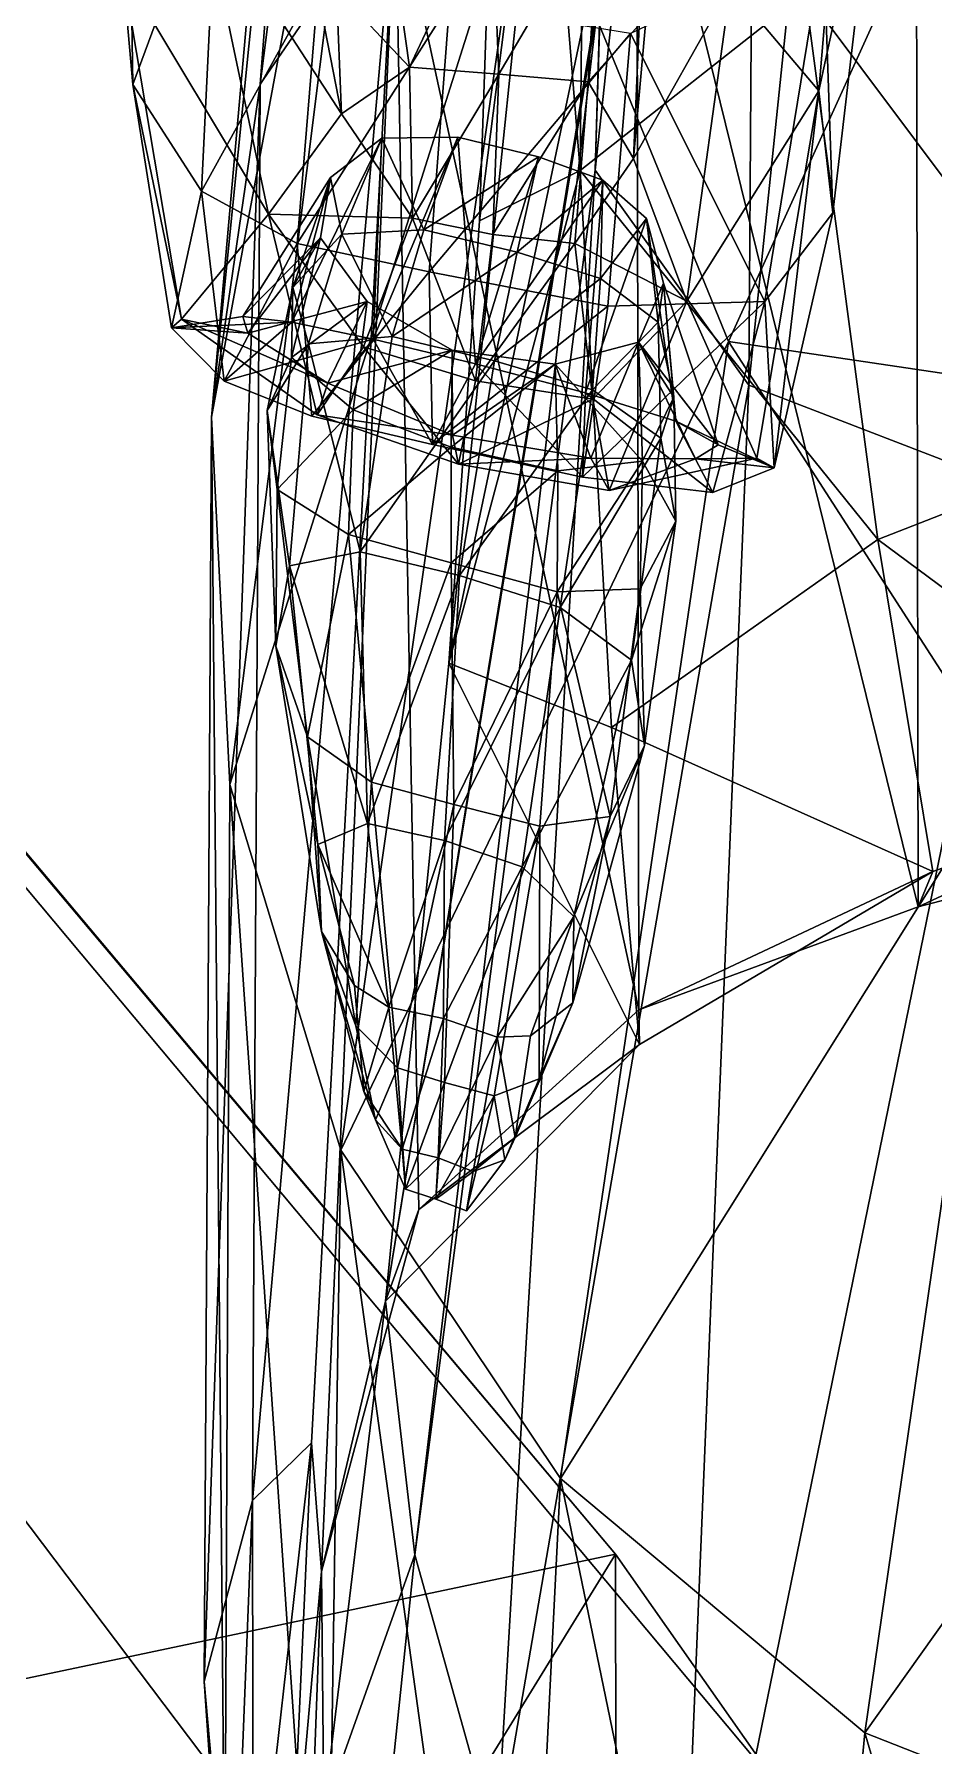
# Model space of a CAD drawing. Extents: x -76 to 76, y -20 to 79.
# Drawn here: x -6.391 to -4.928, y 4.377 to 7.162 of the extents above; entities that cross this region are included whole.
import ezdxf

# ---------------------------------------------------------------- set-up
doc = ezdxf.new("R2010")
doc.units = 0

msp = doc.modelspace()

# ---------------------------------------------------------------- linework, layer by layer
for points in [[(-14.4724, 15.4348, 15.3001), (-5.4457, 4.6891, 16.0387), (-6.4542, 4.4768, 16.6123)], [(-14.4724, 15.4348, 15.3001), (-14.388, 15.315, 15.9217), (-5.4457, 4.6891, 16.0387)], [(-14.388, 15.315, 15.9217), (-7.8159, 4.6318, 18.5868), (-5.9432, 4.1304, 17.5793)], [(-14.388, 15.315, 15.9217), (-5.1751, 4.3035, 16.584), (-5.4457, 4.6891, 16.0387)], [(-5.1751, 4.3035, 16.584), (-14.388, 15.315, 15.9217), (-5.9432, 4.1304, 17.5793)], [(-5.8155, 9.7801, 13.5305), (-5.6134, 10.2899, 12.6646), (-6.0241, 7.0805, 11.052)], [(-5.6134, 10.2899, 12.6646), (-5.804, 7.4012, 10.2029), (-6.0241, 7.0805, 11.052)], [(-5.8155, 9.7801, 13.5305), (-6.0241, 7.0805, 11.052), (-6.1033, 6.5392, 11.9302)], [(-5.8505, 9.051, 14.4711), (-5.8155, 9.7801, 13.5305), (-6.1033, 6.5392, 11.9302)], [(-5.3992, 9.654, 5.2987), (-5.4789, 6.9407, 5.7284), (-5.469, 7.2563, 6.0493)], [(-5.3992, 9.654, 5.2987), (-5.2098, 9.4224, 4.921), (-5.4789, 6.9407, 5.7284)], [(-4.9446, 9.3423, 4.6142), (-4.7569, 9.6411, 4.5134), (-4.7958, 6.424, 4.9905)], [(-5.2098, 9.4224, 4.921), (-5.229, 6.5908, 5.3495), (-5.4789, 6.9407, 5.7284)], [(-5.2098, 9.4224, 4.921), (-4.9446, 9.3423, 4.6142), (-5.229, 6.5908, 5.3495)], [(-4.9446, 9.3423, 4.6142), (-4.7958, 6.424, 4.9905), (-5.229, 6.5908, 5.3495)], [(-5.781, 8.2724, 15.0981), (-5.8505, 9.051, 14.4711), (-6.1033, 6.5392, 11.9302)], [(-5.4863, 8.6622, 7.3911), (-5.6165, 8.3347, 6.883), (-5.5035, 6.9404, 7.7947)], [(-5.4863, 8.6622, 7.3911), (-5.5035, 6.9404, 7.7947), (-5.1372, 7.2292, 8.2525)], [(-5.6165, 8.3347, 6.883), (-5.667, 6.8585, 7.386), (-5.5035, 6.9404, 7.7947)], [(-5.6165, 8.3347, 6.883), (-5.5277, 7.9572, 6.5647), (-5.667, 6.8585, 7.386)], [(-6.0734, 5.9414, 12.6196), (-5.781, 8.2724, 15.0981), (-6.1033, 6.5392, 11.9302)], [(-5.781, 8.2724, 15.0981), (-6.0734, 5.9414, 12.6196), (-5.5905, 7.4681, 15.4664)], [(-5.5277, 7.9572, 6.5647), (-5.4138, 7.5808, 6.3241), (-5.717, 6.1387, 7.3224)], [(-5.5277, 7.9572, 6.5647), (-5.717, 6.1387, 7.3224), (-5.667, 6.8585, 7.386)], [(-5.115, 7.07, 0.6809), (-5.259, 7.24, 0.4445), (-5.057, 7.7602, 0.7823)], [(-5.115, 7.07, 0.6809), (-5.057, 7.7602, 0.7823), (-5.0153, 7.5296, 1.1843)], [(-4.5438, 7.7665, 9.8758), (-4.5051, 5.8595, 8.5177), (-4.9567, 7.6259, 10.0731)], [(-4.4988, 7.7497, 16.8358), (-4.9389, 7.3736, 16.3679), (-4.2773, 6.8649, 16.475)], [(-6.2309, 7.0803, 1.0467), (-6.2401, 7.6788, 1.124), (-6.2473, 7.2643, 0.6395)], [(-6.2401, 7.6788, 1.124), (-6.2309, 7.0803, 1.0467), (-6.0926, 7.4546, 1.5803)], [(-5.4113, 7.6029, 10.0868), (-5.408, 5.5745, 8.3263), (-5.804, 7.4012, 10.2029)], [(-5.4113, 7.6029, 10.0868), (-4.9567, 7.6259, 10.0731), (-4.9535, 5.7422, 8.4863)], [(-5.408, 5.5745, 8.3263), (-5.4113, 7.6029, 10.0868), (-4.9535, 5.7422, 8.4863)], [(-4.5051, 5.8595, 8.5177), (-4.9535, 5.7422, 8.4863), (-4.9567, 7.6259, 10.0731)], [(-5.4138, 7.5808, 6.3241), (-5.469, 7.2563, 6.0493), (-5.8198, 5.1007, 7.3535)], [(-5.4138, 7.5808, 6.3241), (-5.8198, 5.1007, 7.3535), (-5.717, 6.1387, 7.3224)], [(-5.0925, 6.8716, 1.0968), (-5.115, 7.07, 0.6809), (-5.0153, 7.5296, 1.1843)], [(-5.0925, 6.8716, 1.0968), (-5.0153, 7.5296, 1.1843), (-5.1073, 7.3101, 1.6403)], [(-6.1175, 7.3807, 0.4167), (-5.978, 7.4745, 0.3047), (-5.8916, 7.0322, 0.2042)], [(-6.0734, 5.9414, 12.6196), (-5.8928, 5.3463, 13.1602), (-5.5905, 7.4681, 15.4664)], [(-5.8999, 7.2347, 0.1369), (-5.8916, 7.0322, 0.2042), (-5.978, 7.4745, 0.3047)], [(-5.2621, 6.662, 15.6311), (-5.5905, 7.4681, 15.4664), (-5.8928, 5.3463, 13.1602)], [(-5.2621, 6.662, 15.6311), (-4.9389, 7.3736, 16.3679), (-5.5905, 7.4681, 15.4664)], [(-6.2309, 7.0803, 1.0467), (-6.1194, 6.9067, 1.4288), (-6.0926, 7.4546, 1.5803)], [(-5.9284, 7.2525, 1.701), (-6.0926, 7.4546, 1.5803), (-6.1194, 6.9067, 1.4288)], [(-6.1175, 7.3807, 0.4167), (-6.0105, 6.8693, 0.3178), (-6.2473, 7.2643, 0.6395)], [(-6.0105, 6.8693, 0.3178), (-6.1175, 7.3807, 0.4167), (-5.8916, 7.0322, 0.2042)], [(-6.0362, 4.7764, 9.4049), (-6.0241, 7.0805, 11.052), (-5.804, 7.4012, 10.2029)], [(-5.9404, 4.8701, 8.7068), (-6.0362, 4.7764, 9.4049), (-5.804, 7.4012, 10.2029)], [(-5.9242, 4.6608, 8.0839), (-5.9404, 4.8701, 8.7068), (-5.804, 7.4012, 10.2029)], [(-5.7659, 5.2497, 8.1536), (-5.9242, 4.6608, 8.0839), (-5.804, 7.4012, 10.2029)], [(-5.7812, 7.1085, 0.0932), (-5.8999, 7.2347, 0.1369), (-5.8219, 7.3967, 0.0883)], [(-5.7812, 7.1085, 0.0932), (-5.8219, 7.3967, 0.0883), (-5.6474, 7.3927, 0.0791)], [(-5.408, 5.5745, 8.3263), (-5.7659, 5.2497, 8.1536), (-5.804, 7.4012, 10.2029)], [(-5.6359, 7.0968, 0.0844), (-5.7812, 7.1085, 0.0932), (-5.6474, 7.3927, 0.0791)], [(-5.6359, 7.0968, 0.0844), (-5.6474, 7.3927, 0.0791), (-5.4724, 7.3746, 0.0912)], [(-5.398, 7.3913, 0.3201), (-5.259, 7.24, 0.4445), (-5.4165, 6.96, 0.2139)], [(-5.398, 7.3913, 0.3201), (-5.4165, 6.96, 0.2139), (-5.396, 7.1902, 0.1432)], [(-4.5959, 6.5051, 8.4477), (-4.7161, 7.3953, 8.5288), (-5.1372, 7.2292, 8.2525)], [(-5.4902, 7.0843, 0.0962), (-5.6359, 7.0968, 0.0844), (-5.4724, 7.3746, 0.0912)], [(-5.4902, 7.0843, 0.0962), (-5.4724, 7.3746, 0.0912), (-5.396, 7.1902, 0.1432)], [(-4.9389, 7.3736, 16.3679), (-5.2621, 6.662, 15.6311), (-4.6011, 6.564, 16.1675)], [(-4.9389, 7.3736, 16.3679), (-4.6011, 6.564, 16.1675), (-4.2773, 6.8649, 16.475)], [(-5.2032, 6.7273, 1.4765), (-5.1073, 7.3101, 1.6403), (-5.4213, 7.1632, 1.7338)], [(-5.2032, 6.7273, 1.4765), (-5.0925, 6.8716, 1.0968), (-5.1073, 7.3101, 1.6403)], [(-6.2309, 7.0803, 1.0467), (-6.2473, 7.2643, 0.6395), (-6.1521, 6.6982, 0.5142)], [(-6.0105, 6.8693, 0.3178), (-6.1521, 6.6982, 0.5142), (-6.2473, 7.2643, 0.6395)], [(-5.9638, 6.8215, 1.576), (-5.9284, 7.2525, 1.701), (-6.1194, 6.9067, 1.4288)], [(-5.9284, 7.2525, 1.701), (-5.9638, 6.8215, 1.576), (-5.7159, 7.2111, 1.7257)], [(-5.469, 7.2563, 6.0493), (-5.7722, 4.6881, 6.7907), (-5.8198, 5.1007, 7.3535)], [(-5.469, 7.2563, 6.0493), (-5.4789, 6.9407, 5.7284), (-5.7722, 4.6881, 6.7907)], [(-5.259, 7.24, 0.4445), (-5.3297, 6.7277, 0.3353), (-5.4165, 6.96, 0.2139)], [(-5.259, 7.24, 0.4445), (-5.115, 7.07, 0.6809), (-5.3297, 6.7277, 0.3353)], [(-5.8999, 7.2347, 0.1369), (-5.7812, 7.1085, 0.0932), (-5.8916, 7.0322, 0.2042)], [(-5.019, 6.3399, 8.2337), (-5.1372, 7.2292, 8.2525), (-5.5035, 6.9404, 7.7947)], [(-5.019, 6.3399, 8.2337), (-4.5959, 6.5051, 8.4477), (-5.1372, 7.2292, 8.2525)], [(-5.9638, 6.8215, 1.576), (-5.7488, 6.7756, 1.5978), (-5.7159, 7.2111, 1.7257)], [(-5.4213, 7.1632, 1.7338), (-5.7159, 7.2111, 1.7257), (-5.7488, 6.7756, 1.5978)], [(-5.4902, 7.0843, 0.0962), (-5.396, 7.1902, 0.1432), (-5.4165, 6.96, 0.2139)], [(-5.4586, 6.7197, 1.6041), (-5.4213, 7.1632, 1.7338), (-5.7488, 6.7756, 1.5978)], [(-5.4586, 6.7197, 1.6041), (-5.2032, 6.7273, 1.4765), (-5.4213, 7.1632, 1.7338)], [(-5.7812, 7.1085, 0.0932), (-5.7763, 6.8628, 0.1596), (-5.8916, 7.0322, 0.2042)], [(-5.7812, 7.1085, 0.0932), (-5.6359, 7.0968, 0.0844), (-5.7763, 6.8628, 0.1596)], [(-6.2309, 7.0803, 1.0467), (-6.1681, 6.6844, 0.9602), (-6.1194, 6.9067, 1.4288)], [(-6.1681, 6.6844, 0.9602), (-6.2309, 7.0803, 1.0467), (-6.1521, 6.6982, 0.5142)], [(-6.0362, 4.7764, 9.4049), (-6.1152, 4.482, 10.0971), (-6.0241, 7.0805, 11.052)], [(-6.1152, 4.482, 10.0971), (-6.1033, 6.5392, 11.9302), (-6.0241, 7.0805, 11.052)], [(-5.6359, 7.0968, 0.0844), (-5.6453, 6.8361, 0.1524), (-5.7763, 6.8628, 0.1596)], [(-5.6359, 7.0968, 0.0844), (-5.4902, 7.0843, 0.0962), (-5.6453, 6.8361, 0.1524)], [(-5.4902, 7.0843, 0.0962), (-5.5122, 6.8217, 0.1643), (-5.6453, 6.8361, 0.1524)], [(-5.5122, 6.8217, 0.1643), (-5.4902, 7.0843, 0.0962), (-5.4165, 6.96, 0.2139)], [(-5.115, 7.07, 0.6809), (-5.2158, 6.4721, 0.5363), (-5.3297, 6.7277, 0.3353)], [(-5.188, 6.4565, 0.9911), (-5.2158, 6.4721, 0.5363), (-5.115, 7.07, 0.6809)], [(-5.0925, 6.8716, 1.0968), (-5.188, 6.4565, 0.9911), (-5.115, 7.07, 0.6809)], [(-6.0105, 6.8693, 0.3178), (-5.8916, 7.0322, 0.2042), (-5.7763, 6.8628, 0.1596)], [(-5.8398, 6.6658, 1.3789), (-5.9726, 6.6936, 1.2513), (-5.8258, 6.9926, 1.1941)], [(-5.9092, 6.9288, 0.9445), (-5.8258, 6.9926, 1.1941), (-5.9726, 6.6936, 1.2513)], [(-5.8911, 6.8369, 1.2449), (-5.8258, 6.9926, 1.1941), (-5.9092, 6.9288, 0.9445)], [(-5.8911, 6.8369, 1.2449), (-5.7578, 6.8437, 1.3642), (-5.8258, 6.9926, 1.1941)], [(-5.8398, 6.6658, 1.3789), (-5.7022, 6.9945, 1.3083), (-5.6737, 6.6255, 1.3994)], [(-5.7022, 6.9945, 1.3083), (-5.8398, 6.6658, 1.3789), (-5.8258, 6.9926, 1.1941)], [(-5.7578, 6.8437, 1.3642), (-5.7022, 6.9945, 1.3083), (-5.8258, 6.9926, 1.1941)], [(-5.7022, 6.9945, 1.3083), (-5.7578, 6.8437, 1.3642), (-5.5714, 6.9624, 1.3337)], [(-5.7022, 6.9945, 1.3083), (-5.5714, 6.9624, 1.3337), (-5.6737, 6.6255, 1.3994)], [(-5.7578, 6.8437, 1.3642), (-5.6059, 6.8073, 1.3859), (-5.5714, 6.9624, 1.3337)], [(-5.6737, 6.6255, 1.3994), (-5.5714, 6.9624, 1.3337), (-5.4663, 6.9244, 1.3169)], [(-5.4663, 6.9244, 1.3169), (-5.5714, 6.9624, 1.3337), (-5.6059, 6.8073, 1.3859)], [(-5.4789, 6.9407, 5.7284), (-5.6395, 4.2125, 6.4302), (-5.7722, 4.6881, 6.7907)], [(-5.4526, 6.0343, 7.8352), (-5.5035, 6.9404, 7.7947), (-5.717, 6.1387, 7.3224)], [(-5.5035, 6.9404, 7.7947), (-5.667, 6.8585, 7.386), (-5.717, 6.1387, 7.3224)], [(-5.4789, 6.9407, 5.7284), (-5.229, 6.5908, 5.3495), (-5.6395, 4.2125, 6.4302)], [(-5.5122, 6.8217, 0.1643), (-5.4165, 6.96, 0.2139), (-5.3297, 6.7277, 0.3353)], [(-5.4526, 6.0343, 7.8352), (-5.019, 6.3399, 8.2337), (-5.5035, 6.9404, 7.7947)], [(-6.1681, 6.6844, 0.9602), (-6.0827, 6.5974, 1.3243), (-6.1194, 6.9067, 1.4288)], [(-5.9638, 6.8215, 1.576), (-6.1194, 6.9067, 1.4288), (-6.0827, 6.5974, 1.3243)], [(-6.052, 6.7029, 0.9366), (-5.9092, 6.9288, 0.9445), (-5.9726, 6.6936, 1.2513)], [(-5.9092, 6.9288, 0.9445), (-6.052, 6.7029, 0.9366), (-5.926, 6.8309, 0.6843)], [(-5.9709, 6.7497, 0.9674), (-5.8911, 6.8369, 1.2449), (-5.9092, 6.9288, 0.9445)], [(-5.9709, 6.7497, 0.9674), (-5.9092, 6.9288, 0.9445), (-5.926, 6.8309, 0.6843)], [(-5.4945, 6.5787, 1.3926), (-5.6737, 6.6255, 1.3994), (-5.4663, 6.9244, 1.3169)], [(-5.4703, 6.7647, 1.3709), (-5.4663, 6.9244, 1.3169), (-5.6059, 6.8073, 1.3859)], [(-5.4945, 6.5787, 1.3926), (-5.4663, 6.9244, 1.3169), (-5.3956, 6.8622, 1.2015)], [(-5.4663, 6.9244, 1.3169), (-5.4703, 6.7647, 1.3709), (-5.3956, 6.8622, 1.2015)], [(-5.9312, 6.543, 0.3928), (-6.1521, 6.6982, 0.5142), (-6.0105, 6.8693, 0.3178)], [(-5.8558, 6.6534, 0.2736), (-5.9312, 6.543, 0.3928), (-6.0105, 6.8693, 0.3178)], [(-5.8558, 6.6534, 0.2736), (-6.0105, 6.8693, 0.3178), (-5.7763, 6.8628, 0.1596)], [(-5.8558, 6.6534, 0.2736), (-5.7763, 6.8628, 0.1596), (-5.6734, 6.5981, 0.2674)], [(-5.7763, 6.8628, 0.1596), (-5.6453, 6.8361, 0.1524), (-5.6734, 6.5981, 0.2674)], [(-5.3477, 6.5325, 1.2708), (-5.4945, 6.5787, 1.3926), (-5.3956, 6.8622, 1.2015)], [(-5.4703, 6.7647, 1.3709), (-5.3766, 6.6936, 1.2528), (-5.3956, 6.8622, 1.2015)], [(-5.3677, 6.7571, 0.9312), (-5.3956, 6.8622, 1.2015), (-5.3766, 6.6936, 1.2528)], [(-5.3477, 6.5325, 1.2708), (-5.3956, 6.8622, 1.2015), (-5.3677, 6.7571, 0.9312)], [(-5.0925, 6.8716, 1.0968), (-5.2032, 6.7273, 1.4765), (-5.188, 6.4565, 0.9911)], [(-6.052, 6.7029, 0.9366), (-6.0438, 6.6758, 0.617), (-5.926, 6.8309, 0.6843)], [(-5.8496, 6.7269, 0.538), (-5.926, 6.8309, 0.6843), (-6.0438, 6.6758, 0.617)], [(-5.9729, 6.6362, 0.6876), (-5.926, 6.8309, 0.6843), (-5.8496, 6.7269, 0.538)], [(-5.9729, 6.6362, 0.6876), (-5.9709, 6.7497, 0.9674), (-5.926, 6.8309, 0.6843)], [(-5.8911, 6.8369, 1.2449), (-5.9709, 6.7497, 0.9674), (-5.9452, 6.6581, 1.2725)], [(-5.8911, 6.8369, 1.2449), (-5.9452, 6.6581, 1.2725), (-5.8092, 6.6704, 1.3922)], [(-5.7578, 6.8437, 1.3642), (-5.8911, 6.8369, 1.2449), (-5.8092, 6.6704, 1.3922)], [(-5.7578, 6.8437, 1.3642), (-5.8092, 6.6704, 1.3922), (-5.6059, 6.8073, 1.3859)], [(-5.6734, 6.5981, 0.2674), (-5.6453, 6.8361, 0.1524), (-5.5122, 6.8217, 0.1643)], [(-5.9396, 6.5404, 1.4635), (-5.9638, 6.8215, 1.576), (-6.0827, 6.5974, 1.3243)], [(-5.9638, 6.8215, 1.576), (-5.9396, 6.5404, 1.4635), (-5.7488, 6.7756, 1.5978)], [(-5.8092, 6.6704, 1.3922), (-5.6426, 6.6308, 1.4119), (-5.6059, 6.8073, 1.3859)], [(-5.4829, 6.5683, 0.282), (-5.6734, 6.5981, 0.2674), (-5.5122, 6.8217, 0.1643)], [(-5.4703, 6.7647, 1.3709), (-5.6059, 6.8073, 1.3859), (-5.6426, 6.6308, 1.4119)], [(-5.4829, 6.5683, 0.282), (-5.5122, 6.8217, 0.1643), (-5.3297, 6.7277, 0.3353)], [(-5.9396, 6.5404, 1.4635), (-5.7437, 6.4946, 1.4818), (-5.7488, 6.7756, 1.5978)], [(-5.4586, 6.7197, 1.6041), (-5.7488, 6.7756, 1.5978), (-5.7437, 6.4946, 1.4818)], [(-5.9709, 6.7497, 0.9674), (-5.9729, 6.6362, 0.6876), (-6.0126, 6.5498, 0.9866)], [(-5.9709, 6.7497, 0.9674), (-6.0126, 6.5498, 0.9866), (-5.9452, 6.6581, 1.2725)], [(-5.4835, 6.5836, 1.3974), (-5.4703, 6.7647, 1.3709), (-5.6426, 6.6308, 1.4119)], [(-5.4703, 6.7647, 1.3709), (-5.4835, 6.5836, 1.3974), (-5.3766, 6.6936, 1.2528)], [(-5.279, 6.4937, 0.946), (-5.3677, 6.7571, 0.9312), (-5.4085, 6.661, 0.6536)], [(-5.3677, 6.7571, 0.9312), (-5.3508, 6.5714, 0.965), (-5.4085, 6.661, 0.6536)], [(-5.3508, 6.5714, 0.965), (-5.3677, 6.7571, 0.9312), (-5.3766, 6.6936, 1.2528)], [(-5.279, 6.4937, 0.946), (-5.3477, 6.5325, 1.2708), (-5.3677, 6.7571, 0.9312)], [(-5.9137, 6.5945, 0.4747), (-5.8496, 6.7269, 0.538), (-6.0438, 6.6758, 0.617)], [(-5.8724, 6.5506, 0.5618), (-5.9729, 6.6362, 0.6876), (-5.8496, 6.7269, 0.538)], [(-5.8496, 6.7269, 0.538), (-5.9137, 6.5945, 0.4747), (-5.7117, 6.648, 0.4879)], [(-5.8724, 6.5506, 0.5618), (-5.8496, 6.7269, 0.538), (-5.7117, 6.648, 0.4879)], [(-5.4996, 6.4411, 1.4834), (-5.4586, 6.7197, 1.6041), (-5.7437, 6.4946, 1.4818)], [(-5.4586, 6.7197, 1.6041), (-5.4996, 6.4411, 1.4834), (-5.2032, 6.7273, 1.4765)], [(-5.4996, 6.4411, 1.4834), (-5.2876, 6.4163, 1.3569), (-5.2032, 6.7273, 1.4765)], [(-5.4829, 6.5683, 0.282), (-5.3297, 6.7277, 0.3353), (-5.4562, 6.4199, 0.4005)], [(-5.3297, 6.7277, 0.3353), (-5.2158, 6.4721, 0.5363), (-5.4562, 6.4199, 0.4005)], [(-5.2032, 6.7273, 1.4765), (-5.2876, 6.4163, 1.3569), (-5.188, 6.4565, 0.9911)], [(-6.052, 6.7029, 0.9366), (-6.1681, 6.6844, 0.9602), (-6.0438, 6.6758, 0.617)], [(-6.052, 6.7029, 0.9366), (-5.9726, 6.6936, 1.2513), (-6.1681, 6.6844, 0.9602)], [(-6.1681, 6.6844, 0.9602), (-6.1521, 6.6982, 0.5142), (-6.0438, 6.6758, 0.617)], [(-5.9726, 6.6936, 1.2513), (-6.0827, 6.5974, 1.3243), (-6.1681, 6.6844, 0.9602)], [(-5.9137, 6.5945, 0.4747), (-6.0438, 6.6758, 0.617), (-6.1521, 6.6982, 0.5142)], [(-5.9312, 6.543, 0.3928), (-5.9137, 6.5945, 0.4747), (-6.1521, 6.6982, 0.5142)], [(-5.9726, 6.6936, 1.2513), (-5.8398, 6.6658, 1.3789), (-6.0827, 6.5974, 1.3243)], [(-5.4835, 6.5836, 1.3974), (-5.3719, 6.5046, 1.2803), (-5.3766, 6.6936, 1.2528)], [(-5.3508, 6.5714, 0.965), (-5.3766, 6.6936, 1.2528), (-5.3719, 6.5046, 1.2803)], [(-5.8398, 6.6658, 1.3789), (-5.9396, 6.5404, 1.4635), (-6.0827, 6.5974, 1.3243)], [(-5.9763, 6.2973, 1.2105), (-5.9452, 6.6581, 1.2725), (-6.0126, 6.5498, 0.9866)], [(-5.9763, 6.2973, 1.2105), (-5.8614, 6.3198, 1.3156), (-5.9452, 6.6581, 1.2725)], [(-5.8614, 6.3198, 1.3156), (-5.8092, 6.6704, 1.3922), (-5.9452, 6.6581, 1.2725)], [(-5.9396, 6.5404, 1.4635), (-5.8398, 6.6658, 1.3789), (-5.7437, 6.4946, 1.4818)], [(-5.5355, 4.8125, 13.592), (-5.2621, 6.662, 15.6311), (-5.8928, 5.3463, 13.1602)], [(-5.8092, 6.6704, 1.3922), (-5.8614, 6.3198, 1.3156), (-5.6426, 6.6308, 1.4119)], [(-5.8398, 6.6658, 1.3789), (-5.6737, 6.6255, 1.3994), (-5.7437, 6.4946, 1.4818)], [(-5.5439, 6.6253, 0.5161), (-5.4085, 6.661, 0.6536), (-5.4021, 6.4676, 0.6756)], [(-5.5439, 6.6253, 0.5161), (-5.486, 6.4724, 0.4704), (-5.4085, 6.661, 0.6536)], [(-5.2621, 6.662, 15.6311), (-5.5355, 4.8125, 13.592), (-4.8131, 5.9664, 15.6195)], [(-5.486, 6.4724, 0.4704), (-5.3159, 6.4709, 0.614), (-5.4085, 6.661, 0.6536)], [(-5.3508, 6.5714, 0.965), (-5.4021, 6.4676, 0.6756), (-5.4085, 6.661, 0.6536)], [(-5.3159, 6.4709, 0.614), (-5.279, 6.4937, 0.946), (-5.4085, 6.661, 0.6536)], [(-5.2621, 6.662, 15.6311), (-4.8131, 5.9664, 15.6195), (-4.6011, 6.564, 16.1675)], [(-5.9729, 6.6362, 0.6876), (-5.996, 6.4211, 0.705), (-6.0126, 6.5498, 0.9866)], [(-5.9729, 6.6362, 0.6876), (-5.8724, 6.5506, 0.5618), (-5.996, 6.4211, 0.705)], [(-5.9312, 6.543, 0.3928), (-5.8558, 6.6534, 0.2736), (-5.7015, 6.4627, 0.3814)], [(-5.9137, 6.5945, 0.4747), (-5.7112, 6.5097, 0.4468), (-5.7117, 6.648, 0.4879)], [(-5.7134, 6.49, 0.5351), (-5.8724, 6.5506, 0.5618), (-5.7117, 6.648, 0.4879)], [(-5.8614, 6.3198, 1.3156), (-5.6994, 6.2814, 1.3376), (-5.6426, 6.6308, 1.4119)], [(-5.8558, 6.6534, 0.2736), (-5.6734, 6.5981, 0.2674), (-5.7015, 6.4627, 0.3814)], [(-5.7134, 6.49, 0.5351), (-5.7117, 6.648, 0.4879), (-5.5439, 6.6253, 0.5161)], [(-5.5439, 6.6253, 0.5161), (-5.7117, 6.648, 0.4879), (-5.7112, 6.5097, 0.4468)], [(-5.4835, 6.5836, 1.3974), (-5.6426, 6.6308, 1.4119), (-5.6994, 6.2814, 1.3376)], [(-5.4996, 6.4411, 1.4834), (-5.7437, 6.4946, 1.4818), (-5.6737, 6.6255, 1.3994)], [(-5.5398, 6.4514, 0.5526), (-5.7134, 6.49, 0.5351), (-5.5439, 6.6253, 0.5161)], [(-5.486, 6.4724, 0.4704), (-5.5439, 6.6253, 0.5161), (-5.7112, 6.5097, 0.4468)], [(-5.4945, 6.5787, 1.3926), (-5.4996, 6.4411, 1.4834), (-5.6737, 6.6255, 1.3994)], [(-5.5398, 6.4514, 0.5526), (-5.5439, 6.6253, 0.5161), (-5.4021, 6.4676, 0.6756)], [(-5.9137, 6.5945, 0.4747), (-5.9312, 6.543, 0.3928), (-5.7112, 6.5097, 0.4468)], [(-5.6734, 6.5981, 0.2674), (-5.4829, 6.5683, 0.282), (-5.7015, 6.4627, 0.3814)], [(-5.5361, 6.2292, 1.3204), (-5.4835, 6.5836, 1.3974), (-5.6994, 6.2814, 1.3376)], [(-5.229, 6.5908, 5.3495), (-5.3473, 3.729, 6.1504), (-5.6395, 4.2125, 6.4302)], [(-5.4835, 6.5836, 1.3974), (-5.5361, 6.2292, 1.3204), (-5.3719, 6.5046, 1.2803)], [(-5.4996, 6.4411, 1.4834), (-5.4945, 6.5787, 1.3926), (-5.2876, 6.4163, 1.3569)], [(-5.4945, 6.5787, 1.3926), (-5.3477, 6.5325, 1.2708), (-5.2876, 6.4163, 1.3569)], [(-5.3508, 6.5714, 0.965), (-5.3475, 6.3697, 0.9921), (-5.4021, 6.4676, 0.6756)], [(-5.3475, 6.3697, 0.9921), (-5.3508, 6.5714, 0.965), (-5.3719, 6.5046, 1.2803)], [(-5.229, 6.5908, 5.3495), (-4.7958, 6.424, 4.9905), (-5.3473, 3.729, 6.1504)], [(-5.9982, 6.1665, 0.9784), (-5.9763, 6.2973, 1.2105), (-6.0126, 6.5498, 0.9866)], [(-5.9982, 6.1665, 0.9784), (-6.0126, 6.5498, 0.9866), (-5.996, 6.4211, 0.705)], [(-5.8724, 6.5506, 0.5618), (-5.8804, 6.3478, 0.5976), (-5.996, 6.4211, 0.705)], [(-5.8724, 6.5506, 0.5618), (-5.7134, 6.49, 0.5351), (-5.8804, 6.3478, 0.5976)], [(-5.4829, 6.5683, 0.282), (-5.4562, 6.4199, 0.4005), (-5.7015, 6.4627, 0.3814)], [(-6.1152, 4.482, 10.0971), (-6.0811, 4.0891, 10.7022), (-6.1033, 6.5392, 11.9302)], [(-6.0811, 4.0891, 10.7022), (-6.0734, 5.9414, 12.6196), (-6.1033, 6.5392, 11.9302)], [(-5.9312, 6.543, 0.3928), (-5.7015, 6.4627, 0.3814), (-5.7112, 6.5097, 0.4468)], [(-5.279, 6.4937, 0.946), (-5.188, 6.4565, 0.9911), (-5.3477, 6.5325, 1.2708)], [(-5.188, 6.4565, 0.9911), (-5.2876, 6.4163, 1.3569), (-5.3477, 6.5325, 1.2708)], [(-5.7134, 6.49, 0.5351), (-5.713, 6.3018, 0.5876), (-5.8804, 6.3478, 0.5976)], [(-5.7134, 6.49, 0.5351), (-5.5398, 6.4514, 0.5526), (-5.713, 6.3018, 0.5876)], [(-5.486, 6.4724, 0.4704), (-5.7112, 6.5097, 0.4468), (-5.7015, 6.4627, 0.3814)], [(-5.5361, 6.2292, 1.3204), (-5.4198, 6.1436, 1.2185), (-5.3719, 6.5046, 1.2803)], [(-5.3475, 6.3697, 0.9921), (-5.3719, 6.5046, 1.2803), (-5.4198, 6.1436, 1.2185)], [(-5.279, 6.4937, 0.946), (-5.3159, 6.4709, 0.614), (-5.188, 6.4565, 0.9911)], [(-4.5959, 6.5051, 8.4477), (-5.019, 6.3399, 8.2337), (-4.4986, 5.9538, 8.3714)], [(-5.4562, 6.4199, 0.4005), (-5.486, 6.4724, 0.4704), (-5.7015, 6.4627, 0.3814)], [(-5.5398, 6.4514, 0.5526), (-5.4021, 6.4676, 0.6756), (-5.541, 6.2546, 0.5979)], [(-5.4021, 6.4676, 0.6756), (-5.4055, 6.2595, 0.7067), (-5.541, 6.2546, 0.5979)], [(-5.486, 6.4724, 0.4704), (-5.4562, 6.4199, 0.4005), (-5.3159, 6.4709, 0.614)], [(-5.4562, 6.4199, 0.4005), (-5.2158, 6.4721, 0.5363), (-5.3159, 6.4709, 0.614)], [(-5.3475, 6.3697, 0.9921), (-5.4055, 6.2595, 0.7067), (-5.4021, 6.4676, 0.6756)], [(-5.3159, 6.4709, 0.614), (-5.2158, 6.4721, 0.5363), (-5.188, 6.4565, 0.9911)], [(-5.5398, 6.4514, 0.5526), (-5.541, 6.2546, 0.5979), (-5.713, 6.3018, 0.5876)], [(-5.947, 6.0187, 0.7526), (-5.9982, 6.1665, 0.9784), (-5.996, 6.4211, 0.705)], [(-5.947, 6.0187, 0.7526), (-5.996, 6.4211, 0.705), (-5.8804, 6.3478, 0.5976)], [(-4.7958, 6.424, 4.9905), (-4.9268, 3.358, 5.9826), (-5.3473, 3.729, 6.1504)], [(-5.3988, 6.0047, 0.9862), (-5.3475, 6.3697, 0.9921), (-5.4198, 6.1436, 1.2185)], [(-5.3475, 6.3697, 0.9921), (-5.3988, 6.0047, 0.9862), (-5.4055, 6.2595, 0.7067)], [(-5.8428, 5.9451, 0.6663), (-5.947, 6.0187, 0.7526), (-5.8804, 6.3478, 0.5976)], [(-5.8428, 5.9451, 0.6663), (-5.8804, 6.3478, 0.5976), (-5.713, 6.3018, 0.5876)], [(-5.019, 6.3399, 8.2337), (-5.4526, 6.0343, 7.8352), (-4.9296, 5.7999, 8.232)], [(-5.019, 6.3399, 8.2337), (-4.9296, 5.7999, 8.232), (-4.4986, 5.9538, 8.3714)], [(-5.9302, 5.8438, 0.9952), (-5.9763, 6.2973, 1.2105), (-5.9982, 6.1665, 0.9784)], [(-5.8493, 5.8779, 1.0825), (-5.8614, 6.3198, 1.3156), (-5.9763, 6.2973, 1.2105)], [(-5.9302, 5.8438, 0.9952), (-5.8493, 5.8779, 1.0825), (-5.9763, 6.2973, 1.2105)], [(-5.8614, 6.3198, 1.3156), (-5.8493, 5.8779, 1.0825), (-5.6994, 6.2814, 1.3376)], [(-5.7089, 5.909, 0.6588), (-5.8428, 5.9451, 0.6663), (-5.713, 6.3018, 0.5876)], [(-5.7089, 5.909, 0.6588), (-5.713, 6.3018, 0.5876), (-5.541, 6.2546, 0.5979)], [(-5.8493, 5.8779, 1.0825), (-5.7242, 5.8504, 1.1066), (-5.6994, 6.2814, 1.3376)], [(-5.5361, 6.2292, 1.3204), (-5.6994, 6.2814, 1.3376), (-5.7242, 5.8504, 1.1066)], [(-5.5688, 5.8738, 0.6693), (-5.7089, 5.909, 0.6588), (-5.541, 6.2546, 0.5979)], [(-5.5688, 5.8738, 0.6693), (-5.541, 6.2546, 0.5979), (-5.4547, 5.8892, 0.7583)], [(-5.541, 6.2546, 0.5979), (-5.4055, 6.2595, 0.7067), (-5.4547, 5.8892, 0.7583)], [(-5.3988, 6.0047, 0.9862), (-5.4547, 5.8892, 0.7583), (-5.4055, 6.2595, 0.7067)], [(-5.5979, 5.8075, 1.0941), (-5.5361, 6.2292, 1.3204), (-5.7242, 5.8504, 1.1066)], [(-5.5361, 6.2292, 1.3204), (-5.5979, 5.8075, 1.0941), (-5.4198, 6.1436, 1.2185)], [(-5.9241, 5.702, 0.8181), (-5.9302, 5.8438, 0.9952), (-5.9982, 6.1665, 0.9784)], [(-5.9241, 5.702, 0.8181), (-5.9982, 6.1665, 0.9784), (-5.947, 6.0187, 0.7526)], [(-5.717, 6.1387, 7.3224), (-5.8198, 5.1007, 7.3535), (-5.4071, 5.5185, 7.9217)], [(-5.4526, 6.0343, 7.8352), (-5.717, 6.1387, 7.3224), (-5.4071, 5.5185, 7.9217)], [(-5.5979, 5.8075, 1.0941), (-5.5138, 5.7268, 1.0136), (-5.4198, 6.1436, 1.2185)], [(-5.3988, 6.0047, 0.9862), (-5.4198, 6.1436, 1.2185), (-5.5138, 5.7268, 1.0136)], [(-5.8683, 5.5488, 0.6483), (-5.947, 6.0187, 0.7526), (-5.8428, 5.9451, 0.6663)], [(-5.8683, 5.5488, 0.6483), (-5.9241, 5.702, 0.8181), (-5.947, 6.0187, 0.7526)], [(-5.4526, 6.0343, 7.8352), (-5.4071, 5.5185, 7.9217), (-4.9296, 5.7999, 8.232)], [(-5.5155, 5.5859, 0.8336), (-5.3988, 6.0047, 0.9862), (-5.5138, 5.7268, 1.0136)], [(-5.3988, 6.0047, 0.9862), (-5.5155, 5.5859, 0.8336), (-5.4547, 5.8892, 0.7583)], [(-5.5355, 4.8125, 13.592), (-5.0403, 4.3985, 13.8714), (-4.8131, 5.9664, 15.6195)], [(-4.2606, 5.4937, 15.459), (-4.8131, 5.9664, 15.6195), (-5.0403, 4.3985, 13.8714)], [(-6.0811, 4.0891, 10.7022), (-5.9181, 3.6713, 11.2304), (-6.0734, 5.9414, 12.6196)], [(-5.9181, 3.6713, 11.2304), (-5.8928, 5.3463, 13.1602), (-6.0734, 5.9414, 12.6196)], [(-5.8005, 5.4806, 0.5829), (-5.8683, 5.5488, 0.6483), (-5.8428, 5.9451, 0.6663)], [(-5.8005, 5.4806, 0.5829), (-5.8428, 5.9451, 0.6663), (-5.7089, 5.909, 0.6588)], [(-4.5051, 5.8595, 8.5177), (-4.4986, 5.9538, 8.3714), (-4.9535, 5.7422, 8.4863)], [(-4.4986, 5.9538, 8.3714), (-4.9296, 5.7999, 8.232), (-4.9535, 5.7422, 8.4863)], [(-5.7243, 5.4563, 0.5771), (-5.8005, 5.4806, 0.5829), (-5.7089, 5.909, 0.6588)], [(-5.7243, 5.4563, 0.5771), (-5.7089, 5.909, 0.6588), (-5.5688, 5.8738, 0.6693)], [(-5.8493, 5.8779, 1.0825), (-5.9302, 5.8438, 0.9952), (-5.8145, 5.5791, 0.8599)], [(-5.8493, 5.8779, 1.0825), (-5.8145, 5.5791, 0.8599), (-5.7242, 5.8504, 1.1066)], [(-5.5155, 5.5859, 0.8336), (-5.5698, 5.4626, 0.6569), (-5.4547, 5.8892, 0.7583)], [(-5.5688, 5.8738, 0.6693), (-5.4547, 5.8892, 0.7583), (-5.5698, 5.4626, 0.6569)], [(-5.8145, 5.5791, 0.8599), (-5.7255, 5.5609, 0.8811), (-5.7242, 5.8504, 1.1066)], [(-5.5979, 5.8075, 1.0941), (-5.7242, 5.8504, 1.1066), (-5.7255, 5.5609, 0.8811)], [(-5.6434, 5.4348, 0.5866), (-5.7243, 5.4563, 0.5771), (-5.5688, 5.8738, 0.6693)], [(-5.6434, 5.4348, 0.5866), (-5.5688, 5.8738, 0.6693), (-5.5698, 5.4626, 0.6569)], [(-5.9302, 5.8438, 0.9952), (-5.8705, 5.6146, 0.8439), (-5.8145, 5.5791, 0.8599)], [(-5.9302, 5.8438, 0.9952), (-5.9241, 5.702, 0.8181), (-5.8705, 5.6146, 0.8439)], [(-5.6384, 5.5303, 0.876), (-5.5979, 5.8075, 1.0941), (-5.7255, 5.5609, 0.8811)], [(-5.5979, 5.8075, 1.0941), (-5.6384, 5.5303, 0.876), (-5.5138, 5.7268, 1.0136)], [(-5.408, 5.5745, 8.3263), (-4.9535, 5.7422, 8.4863), (-4.9296, 5.7999, 8.232)], [(-5.4071, 5.5185, 7.9217), (-5.408, 5.5745, 8.3263), (-4.9296, 5.7999, 8.232)], [(-5.6384, 5.5303, 0.876), (-5.5839, 5.5325, 0.8636), (-5.5138, 5.7268, 1.0136)], [(-5.5155, 5.5859, 0.8336), (-5.5138, 5.7268, 1.0136), (-5.5839, 5.5325, 0.8636)], [(-5.9241, 5.702, 0.8181), (-5.8683, 5.5488, 0.6483), (-5.8363, 5.3959, 0.5965)], [(-5.9241, 5.702, 0.8181), (-5.8555, 5.4419, 0.6804), (-5.8705, 5.6146, 0.8439)], [(-5.8555, 5.4419, 0.6804), (-5.9241, 5.702, 0.8181), (-5.8363, 5.3959, 0.5965)], [(-5.8145, 5.5791, 0.8599), (-5.8705, 5.6146, 0.8439), (-5.8555, 5.4419, 0.6804)], [(-5.7929, 5.3482, 0.6458), (-5.8145, 5.5791, 0.8599), (-5.8555, 5.4419, 0.6804)], [(-5.8145, 5.5791, 0.8599), (-5.7929, 5.3482, 0.6458), (-5.7255, 5.5609, 0.8811)], [(-5.408, 5.5745, 8.3263), (-5.4071, 5.5185, 7.9217), (-5.7659, 5.2497, 8.1536)], [(-5.5155, 5.5859, 0.8336), (-5.6093, 5.3672, 0.7), (-5.6259, 5.3309, 0.6085)], [(-5.5698, 5.4626, 0.6569), (-5.5155, 5.5859, 0.8336), (-5.6259, 5.3309, 0.6085)], [(-5.6093, 5.3672, 0.7), (-5.5155, 5.5859, 0.8336), (-5.5839, 5.5325, 0.8636)], [(-5.8683, 5.5488, 0.6483), (-5.8005, 5.4806, 0.5829), (-5.8363, 5.3959, 0.5965)], [(-5.7929, 5.3482, 0.6458), (-5.7342, 5.3338, 0.6575), (-5.7255, 5.5609, 0.8811)], [(-5.6384, 5.5303, 0.876), (-5.7255, 5.5609, 0.8811), (-5.7342, 5.3338, 0.6575)], [(-5.4071, 5.5185, 7.9217), (-5.8198, 5.1007, 7.3535), (-5.7659, 5.2497, 8.1536)], [(-5.6776, 5.3117, 0.6584), (-5.6384, 5.5303, 0.876), (-5.7342, 5.3338, 0.6575)], [(-5.6776, 5.3117, 0.6584), (-5.6093, 5.3672, 0.7), (-5.6384, 5.5303, 0.876)], [(-5.6093, 5.3672, 0.7), (-5.5839, 5.5325, 0.8636), (-5.6384, 5.5303, 0.876)], [(-4.4408, 4.1625, 13.9548), (-4.2606, 5.4937, 15.459), (-5.0403, 4.3985, 13.8714)], [(-5.8005, 5.4806, 0.5829), (-5.7873, 5.2828, 0.5252), (-5.8363, 5.3959, 0.5965)], [(-5.8005, 5.4806, 0.5829), (-5.7243, 5.4563, 0.5771), (-5.7873, 5.2828, 0.5252)], [(-5.6434, 5.4348, 0.5866), (-5.5698, 5.4626, 0.6569), (-5.6259, 5.3309, 0.6085)], [(-5.7929, 5.3482, 0.6458), (-5.8555, 5.4419, 0.6804), (-5.8363, 5.3959, 0.5965)], [(-5.7243, 5.4563, 0.5771), (-5.7379, 5.2665, 0.526), (-5.7873, 5.2828, 0.5252)], [(-5.7243, 5.4563, 0.5771), (-5.6434, 5.4348, 0.5866), (-5.7379, 5.2665, 0.526)], [(-5.6434, 5.4348, 0.5866), (-5.6883, 5.2479, 0.5318), (-5.7379, 5.2665, 0.526)], [(-5.6883, 5.2479, 0.5318), (-5.6434, 5.4348, 0.5866), (-5.6259, 5.3309, 0.6085)], [(-5.7873, 5.2828, 0.5252), (-5.7929, 5.3482, 0.6458), (-5.8363, 5.3959, 0.5965)], [(-5.9181, 3.6713, 11.2304), (-5.6105, 3.3026, 11.692), (-5.8928, 5.3463, 13.1602)], [(-5.6105, 3.3026, 11.692), (-5.5355, 4.8125, 13.592), (-5.8928, 5.3463, 13.1602)], [(-5.7929, 5.3482, 0.6458), (-5.7873, 5.2828, 0.5252), (-5.7342, 5.3338, 0.6575)], [(-5.6093, 5.3672, 0.7), (-5.6776, 5.3117, 0.6584), (-5.6259, 5.3309, 0.6085)], [(-5.7873, 5.2828, 0.5252), (-5.7379, 5.2665, 0.526), (-5.7342, 5.3338, 0.6575)], [(-5.6776, 5.3117, 0.6584), (-5.7342, 5.3338, 0.6575), (-5.7379, 5.2665, 0.526)], [(-5.6776, 5.3117, 0.6584), (-5.6883, 5.2479, 0.5318), (-5.6259, 5.3309, 0.6085)], [(-5.6883, 5.2479, 0.5318), (-5.6776, 5.3117, 0.6584), (-5.7379, 5.2665, 0.526)], [(-5.9242, 4.6608, 8.0839), (-5.7659, 5.2497, 8.1536), (-5.8198, 5.1007, 7.3535)], [(-5.9204, 4.2723, 7.5517), (-5.9242, 4.6608, 8.0839), (-5.8198, 5.1007, 7.3535)], [(-5.9204, 4.2723, 7.5517), (-5.8198, 5.1007, 7.3535), (-5.7722, 4.6881, 6.7907)], [(-6.0362, 4.7764, 9.4049), (-5.9404, 4.8701, 8.7068), (-6.035, 4.0285, 9.0595)], [(-5.9404, 4.8701, 8.7068), (-5.9764, 4.0772, 8.4871), (-6.035, 4.0285, 9.0595)], [(-5.9404, 4.8701, 8.7068), (-5.9242, 4.6608, 8.0839), (-5.9764, 4.0772, 8.4871)], [(-5.6105, 3.3026, 11.692), (-5.1683, 3.0338, 12.0231), (-5.5355, 4.8125, 13.592)], [(-5.1683, 3.0338, 12.0231), (-5.0403, 4.3985, 13.8714), (-5.5355, 4.8125, 13.592)], [(-6.1152, 4.482, 10.0971), (-6.0362, 4.7764, 9.4049), (-6.0728, 3.8632, 9.6576)], [(-6.0362, 4.7764, 9.4049), (-6.035, 4.0285, 9.0595), (-6.0728, 3.8632, 9.6576)], [(-6.4542, 4.4768, 16.6123), (-5.4457, 4.6891, 16.0387), (-6.1073, 3.6125, 15.6349)], [(-6.1073, 3.6125, 15.6349), (-5.4457, 4.6891, 16.0387), (-5.4419, 2.2038, 16.5014)], [(-5.8617, 3.8287, 7.126), (-5.9204, 4.2723, 7.5517), (-5.7722, 4.6881, 6.7907)], [(-5.8617, 3.8287, 7.126), (-5.7722, 4.6881, 6.7907), (-5.6395, 4.2125, 6.4302)], [(-5.4457, 4.6891, 16.0387), (-5.1751, 4.3035, 16.584), (-5.4419, 2.2038, 16.5014)], [(-5.9242, 4.6608, 8.0839), (-5.9496, 3.976, 7.9987), (-5.9764, 4.0772, 8.4871)], [(-5.9242, 4.6608, 8.0839), (-5.9204, 4.2723, 7.5517), (-5.9496, 3.976, 7.9987)], [(-7.8206, 4.24, 19.3435), (-5.7555, 3.7058, 18.185), (-7.8159, 4.6318, 18.5868)], [(-5.7555, 3.7058, 18.185), (-5.9432, 4.1304, 17.5793), (-7.8159, 4.6318, 18.5868)], [(-6.7487, 3.7662, 16.0953), (-6.4542, 4.4768, 16.6123), (-6.1073, 3.6125, 15.6349)], [(-6.0811, 4.0891, 10.7022), (-6.1152, 4.482, 10.0971), (-6.0374, 3.6146, 10.2229)], [(-6.1152, 4.482, 10.0971), (-6.0728, 3.8632, 9.6576), (-6.0374, 3.6146, 10.2229)], [(-5.1683, 3.0338, 12.0231), (-4.6015, 2.916, 12.1597), (-5.0403, 4.3985, 13.8714)], [(-4.6015, 2.916, 12.1597), (-4.4408, 4.1625, 13.9548), (-5.0403, 4.3985, 13.8714)]]:
    msp.add_3dface(points)

doc.saveas('drawing.dxf')
